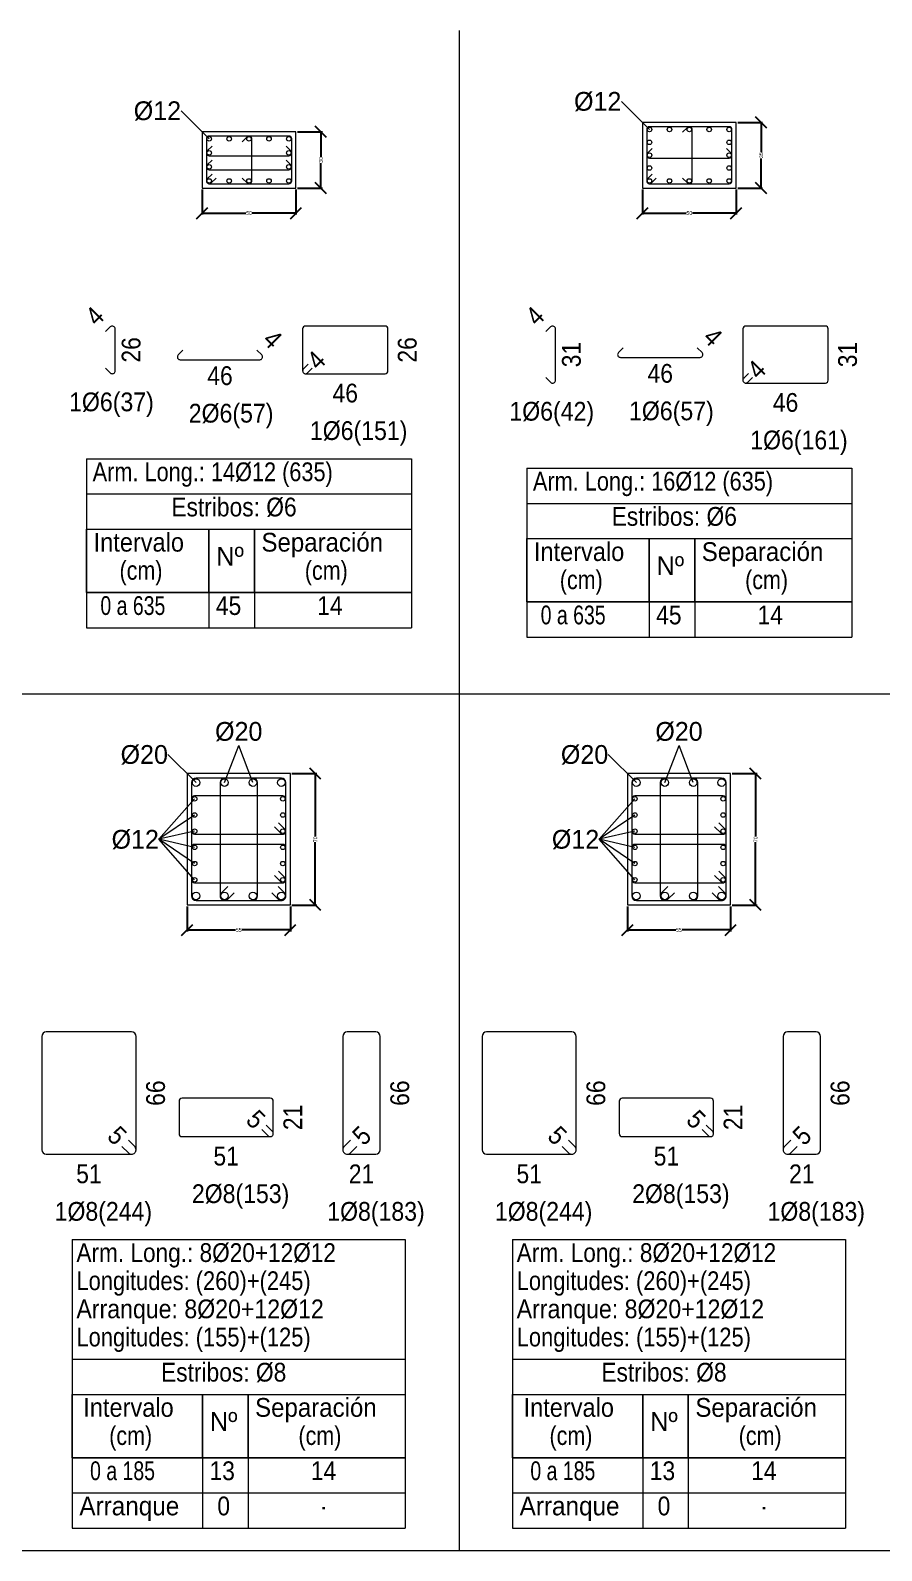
# Model space of a CAD drawing. Header units: millimetres. Extents: x 0 to 59.4, y 0 to 93.5.
# Drawn here: x 7.81 to 16.88, y 63.58 to 79.78 of the extents above; entities that cross this region are included whole.
import ezdxf
from ezdxf.enums import TextEntityAlignment as Align

# ---------------------------------------------------------------- set-up
doc = ezdxf.new("R2010")
doc.units = ezdxf.units.MM
for name, color, linetype, lineweight in [('ARM_LONGITUDINAL_Ø12', 171, 'Continuous', 9), ('ARM_LONGITUDINAL_Ø20', 30, 'Continuous', 9), ('ARM_TRANSVERSAL_DIMENSIONES_DE_LOS_ESTRIBOS', 122, 'Continuous', 9), ('ARM_TRANSVERSAL_REFERENCIA', 106, 'Continuous', 9), ('ARM_TRANSVERSAL_Ø6', 151, 'Continuous', 9), ('ARM_TRANSVERSAL_Ø8', 32, 'Continuous', 9), ('CUADRO_LINEAS', 7, 'Continuous', 9), ('CUADRO_LINEAS_DE_LA_TABLA_DE_DATOS_DE_LAS_COLUMNAS', 1, 'Continuous', 9), ('CUADRO_TEXTOS_DE_LA_TABLA_DE_DATOS_DE_LAS_COLUMNAS', 1, 'Continuous', 9), ('PILCPSECC_ARM_LONG_LINEAS_DE_LAS_ETIQUETAS_DE_LAS_POSICIONES_DE_ARMADO_LONGITUDINAL', 106, 'Continuous', 9), ('PILCPSECC_ARM_LONG_REFERENCIA', 106, 'Continuous', 9), ('SECC_COTAS', 122, 'Continuous', 9), ('SECC_HORMIGON', 1, 'Continuous', 9)]:
    doc.layers.add(name, color=color, linetype=linetype, lineweight=lineweight)
doc.styles.add('CYPETXT_0.06_romans', font='arial.ttf', dxfattribs={"height": 0.04})
doc.styles.add('CYPETXT_romans', font='arial.ttf', dxfattribs={"height": 0.2})
doc.dimstyles.new('cype_oblique', dxfattribs={"dimtxt": 0.18, "dimasz": 0.18, "dimexe": 0.015, "dimexo": 0.015, "dimgap": 0, "dimtad": 0, "dimdec": 4, "dimzin": 0, "dimdsep": 46, "dimtxsty": 'CYPETXT_0.06_romans', "dimblk": 'OBLIQUE', "dimtsz": 0.06, "dimcen": 0.09, "dimadec": 0, "dimazin": 0, "dimtfac": 1, "dimtdec": 4, "dimtofl": 0, "dimtmove": 2, "dimatfit": 3, "dimfxl": 1, "dimtolj": 1, "dimtzin": 0, "dimarcsym": 0})

# ---------------------------------------------------------------- blocks, each defined once
blk = doc.blocks.new('*D10')
at = {"layer": 'Defpoints', "color": 0, "transparency": 16777216}
for p in [(9.64, 78.098), (10.64, 78.098), (10.64, 77.832)]:
    blk.add_point(p, dxfattribs=at)
at = {"layer": 'SECC_COTAS', "color": 0, "lineweight": -2, "transparency": 16777216}
for p, q in [((9.64, 78.083), (9.64, 77.817)), ((10.64, 78.083), (10.64, 77.817)), ((9.58, 77.772), (9.7, 77.892)), ((9.64, 77.832), (10.107, 77.832)), ((10.64, 77.832), (10.173, 77.832)), ((10.58, 77.772), (10.7, 77.892))]:
    blk.add_line(p, q, dxfattribs=at)
at = {"layer": 'SECC_COTAS', "color": 0, "transparency": 16777216, "insert": (10.14, 77.832), "char_height": 0.04, "attachment_point": 5, "style": 'CYPETXT_0.06_romans'}
blk.add_mtext('\\A1;50', dxfattribs=at)
blk = doc.blocks.new('_OBLIQUE')
at = {"color": 0, "linetype": 'ByBlock', "lineweight": -2}
blk.add_line((-0.5, -0.5), (0.5, 0.5), dxfattribs=at)
blk = doc.blocks.new('*D11')
at = {"layer": 'Defpoints', "color": 0, "transparency": 16777216}
for p in [(10.64, 78.698), (10.906, 78.698), (10.64, 78.098)]:
    blk.add_point(p, dxfattribs=at)
at = {"layer": 'SECC_COTAS', "color": 0, "lineweight": -2, "transparency": 16777216}
for p, q in [((10.966, 78.638), (10.846, 78.758)), ((10.655, 78.698), (10.921, 78.698)), ((10.906, 78.698), (10.906, 78.431)), ((10.906, 78.098), (10.906, 78.365)), ((10.655, 78.098), (10.921, 78.098)), ((10.966, 78.038), (10.846, 78.158))]:
    blk.add_line(p, q, dxfattribs=at)
at = {"layer": 'SECC_COTAS', "color": 0, "transparency": 16777216, "insert": (10.906, 78.398), "char_height": 0.04, "attachment_point": 5, "rotation": 90, "style": 'CYPETXT_0.06_romans'}
blk.add_mtext('\\A1;30', dxfattribs=at)
blk = doc.blocks.new('*D12')
at = {"layer": 'Defpoints', "color": 0, "transparency": 16777216}
for p in [(14.33, 78.098), (15.33, 78.098), (15.33, 77.832)]:
    blk.add_point(p, dxfattribs=at)
at = {"layer": 'SECC_COTAS', "color": 0, "lineweight": -2, "transparency": 16777216}
for p, q in [((14.33, 78.083), (14.33, 77.817)), ((15.33, 78.083), (15.33, 77.817)), ((14.27, 77.772), (14.39, 77.892)), ((14.33, 77.832), (14.797, 77.832)), ((15.33, 77.832), (14.863, 77.832)), ((15.27, 77.772), (15.39, 77.892))]:
    blk.add_line(p, q, dxfattribs=at)
at = {"layer": 'SECC_COTAS', "color": 0, "transparency": 16777216, "insert": (14.83, 77.832), "char_height": 0.04, "attachment_point": 5, "style": 'CYPETXT_0.06_romans'}
blk.add_mtext('\\A1;50', dxfattribs=at)
blk = doc.blocks.new('*D13')
at = {"layer": 'Defpoints', "color": 0, "transparency": 16777216}
for p in [(15.33, 78.798), (15.596, 78.798), (15.33, 78.098)]:
    blk.add_point(p, dxfattribs=at)
at = {"layer": 'SECC_COTAS', "color": 0, "lineweight": -2, "transparency": 16777216}
for p, q in [((15.345, 78.798), (15.611, 78.798)), ((15.656, 78.738), (15.536, 78.858)), ((15.596, 78.798), (15.596, 78.481)), ((15.596, 78.098), (15.596, 78.415)), ((15.345, 78.098), (15.611, 78.098)), ((15.656, 78.038), (15.536, 78.158))]:
    blk.add_line(p, q, dxfattribs=at)
at = {"layer": 'SECC_COTAS', "color": 0, "transparency": 16777216, "insert": (15.596, 78.448), "char_height": 0.04, "attachment_point": 5, "rotation": 90, "style": 'CYPETXT_0.06_romans'}
blk.add_mtext('\\A1;35', dxfattribs=at)
blk = doc.blocks.new('*D34')
at = {"layer": 'Defpoints', "color": 0, "transparency": 16777216}
for p in [(9.48, 70.458), (10.58, 70.458), (10.58, 70.192)]:
    blk.add_point(p, dxfattribs=at)
at = {"layer": 'SECC_COTAS', "color": 0, "lineweight": -2, "transparency": 16777216}
for p, q in [((9.48, 70.443), (9.48, 70.177)), ((10.58, 70.443), (10.58, 70.177)), ((9.42, 70.132), (9.54, 70.252)), ((9.48, 70.192), (9.997, 70.192)), ((10.58, 70.192), (10.063, 70.192)), ((10.52, 70.132), (10.64, 70.252))]:
    blk.add_line(p, q, dxfattribs=at)
at = {"layer": 'SECC_COTAS', "color": 0, "transparency": 16777216, "insert": (10.03, 70.192), "char_height": 0.04, "attachment_point": 5, "style": 'CYPETXT_0.06_romans'}
blk.add_mtext('\\A1;55', dxfattribs=at)
blk = doc.blocks.new('*D35')
at = {"layer": 'Defpoints', "color": 0, "transparency": 16777216}
for p in [(10.58, 71.858), (10.846, 71.858), (10.58, 70.458)]:
    blk.add_point(p, dxfattribs=at)
at = {"layer": 'SECC_COTAS', "color": 0, "lineweight": -2, "transparency": 16777216}
for p, q in [((10.595, 71.858), (10.861, 71.858)), ((10.906, 71.798), (10.786, 71.918)), ((10.846, 71.858), (10.846, 71.191)), ((10.846, 70.458), (10.846, 71.126)), ((10.906, 70.398), (10.786, 70.518)), ((10.595, 70.458), (10.861, 70.458))]:
    blk.add_line(p, q, dxfattribs=at)
at = {"layer": 'SECC_COTAS', "color": 0, "transparency": 16777216, "insert": (10.846, 71.158), "char_height": 0.04, "attachment_point": 5, "rotation": 90, "style": 'CYPETXT_0.06_romans'}
blk.add_mtext('\\A1;70', dxfattribs=at)
blk = doc.blocks.new('*D36')
at = {"layer": 'Defpoints', "color": 0, "transparency": 16777216}
for p in [(14.17, 70.458), (15.27, 70.458), (15.27, 70.192)]:
    blk.add_point(p, dxfattribs=at)
at = {"layer": 'SECC_COTAS', "color": 0, "lineweight": -2, "transparency": 16777216}
for p, q in [((14.17, 70.443), (14.17, 70.177)), ((15.27, 70.443), (15.27, 70.177)), ((14.11, 70.132), (14.23, 70.252)), ((14.17, 70.192), (14.687, 70.192)), ((15.27, 70.192), (14.753, 70.192)), ((15.21, 70.132), (15.33, 70.252))]:
    blk.add_line(p, q, dxfattribs=at)
at = {"layer": 'SECC_COTAS', "color": 0, "transparency": 16777216, "insert": (14.72, 70.192), "char_height": 0.04, "attachment_point": 5, "style": 'CYPETXT_0.06_romans'}
blk.add_mtext('\\A1;55', dxfattribs=at)
blk = doc.blocks.new('*D37')
at = {"layer": 'Defpoints', "color": 0, "transparency": 16777216}
for p in [(15.27, 71.858), (15.536, 71.858), (15.27, 70.458)]:
    blk.add_point(p, dxfattribs=at)
at = {"layer": 'SECC_COTAS', "color": 0, "lineweight": -2, "transparency": 16777216}
for p, q in [((15.285, 71.858), (15.551, 71.858)), ((15.596, 71.798), (15.476, 71.918)), ((15.536, 71.858), (15.536, 71.191)), ((15.536, 70.458), (15.536, 71.126)), ((15.596, 70.398), (15.476, 70.518)), ((15.285, 70.458), (15.551, 70.458))]:
    blk.add_line(p, q, dxfattribs=at)
at = {"layer": 'SECC_COTAS', "color": 0, "transparency": 16777216, "insert": (15.536, 71.158), "char_height": 0.04, "attachment_point": 5, "rotation": 90, "style": 'CYPETXT_0.06_romans'}
blk.add_mtext('\\A1;70', dxfattribs=at)

msp = doc.modelspace()

# ---------------------------------------------------------------- linework, layer by layer
at = {"layer": 'ARM_LONGITUDINAL_Ø12'}
for centre in [(14.406, 78.72234), (14.618, 78.72234), (14.83, 78.72234), (15.042, 78.72234), (15.254, 78.72234), (9.716, 78.62234), (9.928, 78.62234), (10.14, 78.62234), (10.352, 78.62234), (10.564, 78.62234), (14.406, 78.58534), (15.254, 78.58534), (9.716, 78.473), (10.564, 78.473), (14.406, 78.44834), (15.254, 78.44834), (9.716, 78.32367), (10.564, 78.32367), (14.406, 78.31134), (15.254, 78.31134), (9.716, 78.17434), (9.928, 78.17434), (10.14, 78.17434), (10.352, 78.17434), (10.564, 78.17434), (14.406, 78.17434), (14.618, 78.17434), (14.83, 78.17434), (15.042, 78.17434), (15.254, 78.17434), (9.56, 71.58977), (10.5, 71.58977), (14.25, 71.58977), (15.19, 71.58977), (9.56, 71.4172), (10.5, 71.4172), (14.25, 71.4172), (15.19, 71.4172), (9.56, 71.24462), (10.5, 71.24462), (14.25, 71.24462), (15.19, 71.24462), (9.56, 71.07205), (10.5, 71.07205), (14.25, 71.07205), (15.19, 71.07205), (9.56, 70.89948), (10.5, 70.89948), (14.25, 70.89948), (15.19, 70.89948), (9.56, 70.72691), (10.5, 70.72691), (14.25, 70.72691), (15.19, 70.72691)]:
    msp.add_circle(centre, 0.024, dxfattribs=at)
at = {"layer": 'ARM_LONGITUDINAL_Ø20'}
for centre in [(9.576, 71.76234), (9.87867, 71.76234), (10.18133, 71.76234), (10.484, 71.76234), (14.266, 71.76234), (14.56867, 71.76234), (14.87133, 71.76234), (15.174, 71.76234), (9.576, 70.55434), (9.87867, 70.55434), (10.18133, 70.55434), (10.484, 70.55434), (14.266, 70.55434), (14.56867, 70.55434), (14.87133, 70.55434), (15.174, 70.55434)]:
    msp.add_circle(centre, 0.04, dxfattribs=at)
at = {"layer": 'ARM_TRANSVERSAL_Ø6'}
for points in [[(14.4357, 78.24646), (14.38479, 78.19555), (14.38106, 78.19101), (14.37828, 78.18582), (14.37658, 78.18019), (14.376, 78.17434), (14.37658, 78.16849), (14.37828, 78.16286), (14.38106, 78.15767), (14.38479, 78.15312), (14.38933, 78.14939), (14.39452, 78.14662), (14.40015, 78.14491), (14.406, 78.14434), (15.254, 78.14434), (15.26548, 78.14662), (15.27521, 78.15312), (15.28172, 78.16286), (15.284, 78.17434), (15.284, 78.72234), (15.28172, 78.73382), (15.27521, 78.74355), (15.26548, 78.75005), (15.254, 78.75234), (14.406, 78.75234), (14.39452, 78.75005), (14.38479, 78.74355), (14.37828, 78.73382), (14.376, 78.72234), (14.376, 78.17434), (14.37658, 78.16849), (14.37828, 78.16286), (14.38106, 78.15767), (14.38479, 78.15312), (14.38933, 78.14939), (14.39452, 78.14662), (14.40015, 78.14491), (14.406, 78.14434), (14.41185, 78.14491), (14.41748, 78.14662), (14.42267, 78.14939), (14.42721, 78.15312), (14.47812, 78.20404)], [(14.75788, 78.20404), (14.80879, 78.15312), (14.815, 78.14836), (14.82224, 78.14536), (14.83, 78.14434), (14.83668, 78.14509), (14.84302, 78.14731), (14.8487, 78.15088), (14.85345, 78.15563), (14.85703, 78.16132), (14.85925, 78.16766), (14.86, 78.17434), (14.86, 78.72234), (14.85925, 78.72901), (14.85703, 78.73535), (14.85345, 78.74104), (14.8487, 78.74579), (14.84302, 78.74937), (14.83668, 78.75159), (14.83, 78.75234), (14.82224, 78.75132), (14.815, 78.74832), (14.80879, 78.74355), (14.75788, 78.69264)], [(9.7457, 78.24646), (9.69479, 78.19555), (9.69173, 78.19197), (9.68927, 78.18796), (9.68747, 78.18361), (9.68637, 78.17903), (9.686, 78.17434), (9.68658, 78.16849), (9.68828, 78.16286), (9.69106, 78.15767), (9.69479, 78.15312), (9.69933, 78.14939), (9.70452, 78.14662), (9.71015, 78.14491), (9.716, 78.14434), (10.564, 78.14434), (10.57548, 78.14662), (10.58521, 78.15312), (10.59172, 78.16286), (10.594, 78.17434), (10.594, 78.62234), (10.59172, 78.63382), (10.58521, 78.64355), (10.57548, 78.65005), (10.564, 78.65234), (9.716, 78.65234), (9.70452, 78.65005), (9.69479, 78.64355), (9.68828, 78.63382), (9.686, 78.62234), (9.686, 78.17434), (9.68658, 78.16849), (9.68828, 78.16286), (9.69106, 78.15767), (9.69479, 78.15312), (9.69933, 78.14939), (9.70452, 78.14662), (9.71015, 78.14491), (9.716, 78.14434), (9.72185, 78.14491), (9.72748, 78.14662), (9.73267, 78.14939), (9.73721, 78.15312), (9.78812, 78.20404)], [(10.06788, 78.20404), (10.11879, 78.15312), (10.125, 78.14836), (10.13224, 78.14536), (10.14, 78.14434), (10.14668, 78.14509), (10.15302, 78.14731), (10.1587, 78.15088), (10.16345, 78.15563), (10.16703, 78.16132), (10.16925, 78.16766), (10.17, 78.17434), (10.17, 78.62234), (10.16925, 78.62901), (10.16703, 78.63535), (10.16345, 78.64104), (10.1587, 78.64579), (10.15302, 78.64937), (10.14668, 78.65159), (10.14, 78.65234), (10.13224, 78.65132), (10.125, 78.64832), (10.11879, 78.64355), (10.06788, 78.59264)], [(9.7457, 78.54513), (9.69479, 78.49422), (9.69002, 78.488), (9.68702, 78.48077), (9.686, 78.473), (9.68675, 78.46633), (9.68897, 78.45999), (9.69255, 78.4543), (9.6973, 78.44955), (9.70298, 78.44598), (9.70932, 78.44376), (9.716, 78.443), (10.564, 78.443), (10.57068, 78.44376), (10.57702, 78.44598), (10.5827, 78.44955), (10.58745, 78.4543), (10.59103, 78.45999), (10.59325, 78.46633), (10.594, 78.473), (10.59298, 78.48077), (10.58998, 78.488), (10.58521, 78.49422), (10.5343, 78.54513)], [(14.4357, 78.52046), (14.38479, 78.46955), (14.38002, 78.46334), (14.37702, 78.4561), (14.376, 78.44834), (14.37675, 78.44166), (14.37897, 78.43532), (14.38255, 78.42963), (14.3873, 78.42488), (14.39298, 78.42131), (14.39932, 78.41909), (14.406, 78.41834), (15.254, 78.41834), (15.26068, 78.41909), (15.26702, 78.42131), (15.2727, 78.42488), (15.27745, 78.42963), (15.28103, 78.43532), (15.28325, 78.44166), (15.284, 78.44834), (15.28298, 78.4561), (15.27998, 78.46334), (15.27521, 78.46955), (15.2243, 78.52046)], [(9.7457, 78.3958), (9.69479, 78.34488), (9.69002, 78.33867), (9.68702, 78.33144), (9.686, 78.32367), (9.68675, 78.317), (9.68897, 78.31065), (9.69255, 78.30497), (9.6973, 78.30022), (9.70298, 78.29664), (9.70932, 78.29442), (9.716, 78.29367), (10.564, 78.29367), (10.57068, 78.29442), (10.57702, 78.29664), (10.5827, 78.30022), (10.58745, 78.30497), (10.59103, 78.31065), (10.59325, 78.317), (10.594, 78.32367), (10.59298, 78.33144), (10.58998, 78.33867), (10.58521, 78.34488), (10.5343, 78.3958)], [(8.61123, 76.17939), (8.66214, 76.12848), (8.66836, 76.12371), (8.67559, 76.12072), (8.68336, 76.11969), (8.69003, 76.12045), (8.69637, 76.12267), (8.70206, 76.12624), (8.70681, 76.13099), (8.71039, 76.13668), (8.7126, 76.14302), (8.71336, 76.14969), (8.71336, 76.59769), (8.7126, 76.60437), (8.71039, 76.61071), (8.70681, 76.6164), (8.70206, 76.62115), (8.69637, 76.62472), (8.69003, 76.62694), (8.68336, 76.62769), (8.67559, 76.62667), (8.66836, 76.62368), (8.66214, 76.61891), (8.61123, 76.568)], [(10.7707, 76.22182), (10.71979, 76.17091), (10.71673, 76.16733), (10.71427, 76.16331), (10.71247, 76.15897), (10.71137, 76.15439), (10.711, 76.14969), (10.71158, 76.14384), (10.71328, 76.13821), (10.71606, 76.13303), (10.71979, 76.12848), (10.72433, 76.12475), (10.72952, 76.12198), (10.73515, 76.12027), (10.741, 76.11969), (11.589, 76.11969), (11.60048, 76.12198), (11.61021, 76.12848), (11.61672, 76.13821), (11.619, 76.14969), (11.619, 76.59769), (11.61672, 76.60918), (11.61021, 76.61891), (11.60048, 76.62541), (11.589, 76.62769), (10.741, 76.62769), (10.72952, 76.62541), (10.71979, 76.61891), (10.71328, 76.60918), (10.711, 76.59769), (10.711, 76.14969), (10.71158, 76.14384), (10.71328, 76.13821), (10.71606, 76.13303), (10.71979, 76.12848), (10.72433, 76.12475), (10.72952, 76.12198), (10.73515, 76.12027), (10.741, 76.11969), (10.74685, 76.12027), (10.75248, 76.12198), (10.75767, 76.12475), (10.76221, 76.12848), (10.81312, 76.17939)], [(13.30123, 76.07939), (13.35214, 76.02848), (13.35836, 76.02371), (13.36559, 76.02072), (13.37336, 76.01969), (13.38003, 76.02045), (13.38637, 76.02267), (13.39206, 76.02624), (13.39681, 76.03099), (13.40039, 76.03668), (13.4026, 76.04302), (13.40336, 76.04969), (13.40336, 76.59769), (13.4026, 76.60437), (13.40039, 76.61071), (13.39681, 76.6164), (13.39206, 76.62115), (13.38637, 76.62472), (13.38003, 76.62694), (13.37336, 76.62769), (13.36559, 76.62667), (13.35836, 76.62368), (13.35214, 76.61891), (13.30123, 76.568)], [(15.4607, 76.12182), (15.40979, 76.07091), (15.40606, 76.06636), (15.40328, 76.06118), (15.40158, 76.05555), (15.401, 76.04969), (15.40158, 76.04384), (15.40328, 76.03821), (15.40606, 76.03303), (15.40979, 76.02848), (15.41433, 76.02475), (15.41952, 76.02198), (15.42515, 76.02027), (15.431, 76.01969), (16.279, 76.01969), (16.29048, 76.02198), (16.30021, 76.02848), (16.30672, 76.03821), (16.309, 76.04969), (16.309, 76.59769), (16.30672, 76.60918), (16.30021, 76.61891), (16.29048, 76.62541), (16.279, 76.62769), (15.431, 76.62769), (15.41952, 76.62541), (15.40979, 76.61891), (15.40328, 76.60918), (15.401, 76.59769), (15.401, 76.04969), (15.40158, 76.04384), (15.40328, 76.03821), (15.40606, 76.03303), (15.40979, 76.02848), (15.41433, 76.02475), (15.41952, 76.02198), (15.42515, 76.02027), (15.431, 76.01969), (15.43685, 76.02027), (15.44248, 76.02198), (15.44767, 76.02475), (15.45221, 76.02848), (15.50312, 76.07939)], [(9.43596, 76.37115), (9.38504, 76.32024), (9.38028, 76.31403), (9.37728, 76.30679), (9.37626, 76.29903), (9.37701, 76.29235), (9.37923, 76.28601), (9.3828, 76.28032), (9.38755, 76.27557), (9.39324, 76.272), (9.39958, 76.26978), (9.40626, 76.26903), (10.25426, 76.26903), (10.26093, 76.26978), (10.26727, 76.272), (10.27296, 76.27557), (10.27771, 76.28032), (10.28129, 76.28601), (10.28351, 76.29235), (10.28426, 76.29903), (10.28324, 76.30679), (10.28024, 76.31403), (10.27547, 76.32024), (10.22456, 76.37115)], [(14.12596, 76.39582), (14.07504, 76.34491), (14.07028, 76.33869), (14.06728, 76.33146), (14.06626, 76.32369), (14.06701, 76.31702), (14.06923, 76.31068), (14.0728, 76.30499), (14.07755, 76.30024), (14.08324, 76.29667), (14.08958, 76.29445), (14.09626, 76.29369), (14.94426, 76.29369), (14.95093, 76.29445), (14.95727, 76.29667), (14.96296, 76.30024), (14.96771, 76.30499), (14.97129, 76.31068), (14.97351, 76.31702), (14.97426, 76.32369), (14.97324, 76.33146), (14.97024, 76.33869), (14.96547, 76.34491), (14.91456, 76.39582)]]:
    msp.add_lwpolyline(points, dxfattribs=at)
at = {"layer": 'ARM_TRANSVERSAL_Ø8'}
for points in [[(10.38218, 70.58828), (10.45006, 70.5204), (10.45733, 70.51443), (10.46563, 70.50999), (10.47464, 70.50726), (10.484, 70.50634), (10.49336, 70.50726), (10.50237, 70.50999), (10.51067, 70.51443), (10.51794, 70.5204), (10.52391, 70.52767), (10.52835, 70.53597), (10.53108, 70.54497), (10.532, 70.55434), (10.532, 71.76234), (10.52835, 71.78071), (10.51794, 71.79628), (10.50237, 71.80668), (10.484, 71.81034), (9.576, 71.81034), (9.55763, 71.80668), (9.54206, 71.79628), (9.53165, 71.78071), (9.528, 71.76234), (9.528, 70.55434), (9.53165, 70.53597), (9.54206, 70.5204), (9.55763, 70.50999), (9.576, 70.50634), (10.484, 70.50634), (10.49336, 70.50726), (10.50237, 70.50999), (10.51067, 70.51443), (10.51794, 70.5204), (10.52391, 70.52767), (10.52835, 70.53597), (10.53108, 70.54497), (10.532, 70.55434), (10.53108, 70.5637), (10.52835, 70.57271), (10.52391, 70.58101), (10.51794, 70.58828), (10.45006, 70.65616)], [(9.91261, 70.65616), (9.84473, 70.58828), (9.83876, 70.58101), (9.83432, 70.57271), (9.83159, 70.5637), (9.83067, 70.55434), (9.83159, 70.54497), (9.83432, 70.53597), (9.83876, 70.52767), (9.84473, 70.5204), (9.852, 70.51443), (9.8603, 70.50999), (9.8693, 70.50726), (9.87867, 70.50634), (10.18133, 70.50634), (10.1997, 70.50999), (10.21527, 70.5204), (10.22568, 70.53597), (10.22933, 70.55434), (10.22933, 71.76234), (10.22568, 71.78071), (10.21527, 71.79628), (10.1997, 71.80668), (10.18133, 71.81034), (9.87867, 71.81034), (9.8603, 71.80668), (9.84473, 71.79628), (9.83432, 71.78071), (9.83067, 71.76234), (9.83067, 70.55434), (9.83159, 70.54497), (9.83432, 70.53597), (9.83876, 70.52767), (9.84473, 70.5204), (9.852, 70.51443), (9.8603, 70.50999), (9.8693, 70.50726), (9.87867, 70.50634), (9.88803, 70.50726), (9.89704, 70.50999), (9.90533, 70.51443), (9.91261, 70.5204), (9.98049, 70.58828)], [(15.07218, 70.58828), (15.14006, 70.5204), (15.14733, 70.51443), (15.15563, 70.50999), (15.16464, 70.50726), (15.174, 70.50634), (15.18336, 70.50726), (15.19237, 70.50999), (15.20067, 70.51443), (15.20794, 70.5204), (15.21391, 70.52767), (15.21835, 70.53597), (15.22108, 70.54497), (15.222, 70.55434), (15.222, 71.76234), (15.21835, 71.78071), (15.20794, 71.79628), (15.19237, 71.80668), (15.174, 71.81034), (14.266, 71.81034), (14.24763, 71.80668), (14.23206, 71.79628), (14.22165, 71.78071), (14.218, 71.76234), (14.218, 70.55434), (14.22165, 70.53597), (14.23206, 70.5204), (14.24763, 70.50999), (14.266, 70.50634), (15.174, 70.50634), (15.18336, 70.50726), (15.19237, 70.50999), (15.20067, 70.51443), (15.20794, 70.5204), (15.21391, 70.52767), (15.21835, 70.53597), (15.22108, 70.54497), (15.222, 70.55434), (15.22108, 70.5637), (15.21835, 70.57271), (15.21391, 70.58101), (15.20794, 70.58828), (15.14006, 70.65616)], [(14.60261, 70.65616), (14.53473, 70.58828), (14.52876, 70.58101), (14.52432, 70.57271), (14.52159, 70.5637), (14.52067, 70.55434), (14.52159, 70.54497), (14.52432, 70.53597), (14.52876, 70.52767), (14.53473, 70.5204), (14.542, 70.51443), (14.5503, 70.50999), (14.5593, 70.50726), (14.56867, 70.50634), (14.87133, 70.50634), (14.8897, 70.50999), (14.90527, 70.5204), (14.91568, 70.53597), (14.91933, 70.55434), (14.91933, 71.76234), (14.91568, 71.78071), (14.90527, 71.79628), (14.8897, 71.80668), (14.87133, 71.81034), (14.56867, 71.81034), (14.5503, 71.80668), (14.53473, 71.79628), (14.52432, 71.78071), (14.52067, 71.76234), (14.52067, 70.55434), (14.52159, 70.54497), (14.52432, 70.53597), (14.52876, 70.52767), (14.53473, 70.5204), (14.542, 70.51443), (14.5503, 70.50999), (14.5593, 70.50726), (14.56867, 70.50634), (14.57803, 70.50726), (14.58704, 70.50999), (14.59533, 70.51443), (14.60261, 70.5204), (14.67049, 70.58828)], [(10.40949, 71.28988), (10.47737, 71.222), (10.48222, 71.21802), (10.48775, 71.21506), (10.49376, 71.21324), (10.5, 71.21262), (10.50624, 71.21324), (10.51225, 71.21506), (10.51778, 71.21802), (10.52263, 71.222), (10.52661, 71.22685), (10.52956, 71.23238), (10.53139, 71.23838), (10.532, 71.24462), (10.532, 71.58977), (10.52956, 71.60201), (10.52263, 71.61239), (10.51225, 71.61933), (10.5, 71.62177), (9.56, 71.62177), (9.54775, 71.61933), (9.53737, 71.61239), (9.53044, 71.60201), (9.528, 71.58977), (9.528, 71.24462), (9.53044, 71.23238), (9.53737, 71.222), (9.54775, 71.21506), (9.56, 71.21262), (10.5, 71.21262), (10.50624, 71.21324), (10.51225, 71.21506), (10.51778, 71.21802), (10.52263, 71.222), (10.52661, 71.22685), (10.52956, 71.23238), (10.53139, 71.23838), (10.532, 71.24462), (10.53161, 71.24963), (10.53043, 71.25451), (10.52851, 71.25915), (10.52589, 71.26343), (10.52263, 71.26725), (10.45475, 71.33513)], [(15.09949, 71.28988), (15.16737, 71.222), (15.17222, 71.21802), (15.17775, 71.21506), (15.18376, 71.21324), (15.19, 71.21262), (15.19624, 71.21324), (15.20225, 71.21506), (15.20778, 71.21802), (15.21263, 71.222), (15.21661, 71.22685), (15.21956, 71.23238), (15.22139, 71.23838), (15.222, 71.24462), (15.222, 71.58977), (15.21956, 71.60201), (15.21263, 71.61239), (15.20225, 71.61933), (15.19, 71.62177), (14.25, 71.62177), (14.23775, 71.61933), (14.22737, 71.61239), (14.22044, 71.60201), (14.218, 71.58977), (14.218, 71.24462), (14.22044, 71.23238), (14.22737, 71.222), (14.23775, 71.21506), (14.25, 71.21262), (15.19, 71.21262), (15.19624, 71.21324), (15.20225, 71.21506), (15.20778, 71.21802), (15.21263, 71.222), (15.21661, 71.22685), (15.21956, 71.23238), (15.22139, 71.23838), (15.222, 71.24462), (15.22161, 71.24963), (15.22043, 71.25451), (15.21851, 71.25915), (15.21589, 71.26343), (15.21263, 71.26725), (15.14475, 71.33513)], [(10.40949, 70.77216), (10.47737, 70.70428), (10.48222, 70.7003), (10.48775, 70.69735), (10.49376, 70.69552), (10.5, 70.69491), (10.50624, 70.69552), (10.51225, 70.69735), (10.51778, 70.7003), (10.52263, 70.70428), (10.52661, 70.70913), (10.52956, 70.71466), (10.53139, 70.72067), (10.532, 70.72691), (10.532, 71.07205), (10.52956, 71.0843), (10.52263, 71.09468), (10.51225, 71.10162), (10.5, 71.10405), (9.56, 71.10405), (9.54775, 71.10162), (9.53737, 71.09468), (9.53044, 71.0843), (9.528, 71.07205), (9.528, 70.72691), (9.53044, 70.71466), (9.53737, 70.70428), (9.54775, 70.69735), (9.56, 70.69491), (10.5, 70.69491), (10.50624, 70.69552), (10.51225, 70.69735), (10.51778, 70.7003), (10.52263, 70.70428), (10.52661, 70.70913), (10.52956, 70.71466), (10.53139, 70.72067), (10.532, 70.72691), (10.53139, 70.73315), (10.52956, 70.73916), (10.52661, 70.74469), (10.52263, 70.74954), (10.45475, 70.81742)], [(15.09949, 70.77216), (15.16737, 70.70428), (15.17222, 70.7003), (15.17775, 70.69735), (15.18376, 70.69552), (15.19, 70.69491), (15.19624, 70.69552), (15.20225, 70.69735), (15.20778, 70.7003), (15.21263, 70.70428), (15.21661, 70.70913), (15.21956, 70.71466), (15.22139, 70.72067), (15.222, 70.72691), (15.222, 71.07205), (15.21956, 71.0843), (15.21263, 71.09468), (15.20225, 71.10162), (15.19, 71.10405), (14.25, 71.10405), (14.23775, 71.10162), (14.22737, 71.09468), (14.22044, 71.0843), (14.218, 71.07205), (14.218, 70.72691), (14.22044, 70.71466), (14.22737, 70.70428), (14.23775, 70.69735), (14.25, 70.69491), (15.19, 70.69491), (15.19624, 70.69552), (15.20225, 70.69735), (15.20778, 70.7003), (15.21263, 70.70428), (15.21661, 70.70913), (15.21956, 70.71466), (15.22139, 70.72067), (15.222, 70.72691), (15.22139, 70.73315), (15.21956, 70.73916), (15.21661, 70.74469), (15.21263, 70.74954), (15.14475, 70.81742)], [(8.78618, 67.88328), (8.85406, 67.8154), (8.86133, 67.80943), (8.86963, 67.80499), (8.87864, 67.80226), (8.888, 67.80134), (8.89736, 67.80226), (8.90637, 67.80499), (8.91467, 67.80943), (8.92194, 67.8154), (8.92791, 67.82267), (8.93235, 67.83097), (8.93508, 67.83997), (8.936, 67.84934), (8.936, 69.05734), (8.93235, 69.07571), (8.92194, 69.09128), (8.90637, 69.10168), (8.888, 69.10534), (7.98, 69.10534), (7.96163, 69.10168), (7.94606, 69.09128), (7.93565, 69.07571), (7.932, 69.05734), (7.932, 67.84934), (7.93565, 67.83097), (7.94606, 67.8154), (7.96163, 67.80499), (7.98, 67.80134), (8.888, 67.80134), (8.89736, 67.80226), (8.90637, 67.80499), (8.91467, 67.80943), (8.92194, 67.8154), (8.92791, 67.82267), (8.93235, 67.83097), (8.93508, 67.83997), (8.936, 67.84934), (8.93508, 67.8587), (8.93235, 67.86771), (8.92791, 67.87601), (8.92194, 67.88328), (8.85406, 67.95116)], [(11.22061, 67.95116), (11.15273, 67.88328), (11.14676, 67.87601), (11.14232, 67.86771), (11.13959, 67.8587), (11.13867, 67.84934), (11.13959, 67.83997), (11.14232, 67.83097), (11.14676, 67.82267), (11.15273, 67.8154), (11.16, 67.80943), (11.1683, 67.80499), (11.1773, 67.80226), (11.18667, 67.80134), (11.48933, 67.80134), (11.5077, 67.80499), (11.52327, 67.8154), (11.53368, 67.83097), (11.53733, 67.84934), (11.53733, 69.05734), (11.53368, 69.07571), (11.52327, 69.09128), (11.5077, 69.10168), (11.48933, 69.10534), (11.18667, 69.10534), (11.1683, 69.10168), (11.15273, 69.09128), (11.14232, 69.07571), (11.13867, 69.05734), (11.13867, 67.84934), (11.13959, 67.83997), (11.14232, 67.83097), (11.14676, 67.82267), (11.15273, 67.8154), (11.16, 67.80943), (11.1683, 67.80499), (11.1773, 67.80226), (11.18667, 67.80134), (11.19603, 67.80226), (11.20504, 67.80499), (11.21333, 67.80943), (11.22061, 67.8154), (11.28849, 67.88328)], [(13.47618, 67.88328), (13.54406, 67.8154), (13.55133, 67.80943), (13.55963, 67.80499), (13.56864, 67.80226), (13.578, 67.80134), (13.58736, 67.80226), (13.59637, 67.80499), (13.60467, 67.80943), (13.61194, 67.8154), (13.61791, 67.82267), (13.62235, 67.83097), (13.62508, 67.83997), (13.626, 67.84934), (13.626, 69.05734), (13.62235, 69.07571), (13.61194, 69.09128), (13.59637, 69.10168), (13.578, 69.10534), (12.67, 69.10534), (12.65163, 69.10168), (12.63606, 69.09128), (12.62565, 69.07571), (12.622, 69.05734), (12.622, 67.84934), (12.62565, 67.83097), (12.63606, 67.8154), (12.65163, 67.80499), (12.67, 67.80134), (13.578, 67.80134), (13.58736, 67.80226), (13.59637, 67.80499), (13.60467, 67.80943), (13.61194, 67.8154), (13.61791, 67.82267), (13.62235, 67.83097), (13.62508, 67.83997), (13.626, 67.84934), (13.62508, 67.8587), (13.62235, 67.86771), (13.61791, 67.87601), (13.61194, 67.88328), (13.54406, 67.95116)], [(15.91061, 67.95116), (15.84273, 67.88328), (15.83676, 67.87601), (15.83232, 67.86771), (15.82959, 67.8587), (15.82867, 67.84934), (15.82959, 67.83997), (15.83232, 67.83097), (15.83676, 67.82267), (15.84273, 67.8154), (15.85, 67.80943), (15.8583, 67.80499), (15.8673, 67.80226), (15.87667, 67.80134), (16.17933, 67.80134), (16.1977, 67.80499), (16.21327, 67.8154), (16.22368, 67.83097), (16.22733, 67.84934), (16.22733, 69.05734), (16.22368, 69.07571), (16.21327, 69.09128), (16.1977, 69.10168), (16.17933, 69.10534), (15.87667, 69.10534), (15.8583, 69.10168), (15.84273, 69.09128), (15.83232, 69.07571), (15.82867, 69.05734), (15.82867, 67.84934), (15.82959, 67.83997), (15.83232, 67.83097), (15.83676, 67.82267), (15.84273, 67.8154), (15.85, 67.80943), (15.8583, 67.80499), (15.8673, 67.80226), (15.87667, 67.80134), (15.88603, 67.80226), (15.89504, 67.80499), (15.90333, 67.80943), (15.91061, 67.8154), (15.97849, 67.88328)], [(10.27549, 68.06716), (10.34337, 67.99928), (10.34822, 67.9953), (10.35375, 67.99235), (10.35976, 67.99052), (10.366, 67.98991), (10.37224, 67.99052), (10.37825, 67.99235), (10.38378, 67.9953), (10.38863, 67.99928), (10.39261, 68.00413), (10.39556, 68.00966), (10.39739, 68.01567), (10.398, 68.02191), (10.398, 68.36705), (10.39556, 68.3793), (10.38863, 68.38968), (10.37825, 68.39662), (10.366, 68.39905), (9.426, 68.39905), (9.41375, 68.39662), (9.40337, 68.38968), (9.39644, 68.3793), (9.394, 68.36705), (9.394, 68.02191), (9.39644, 68.00966), (9.40337, 67.99928), (9.41375, 67.99235), (9.426, 67.98991), (10.366, 67.98991), (10.37224, 67.99052), (10.37825, 67.99235), (10.38378, 67.9953), (10.38863, 67.99928), (10.39261, 68.00413), (10.39556, 68.00966), (10.39739, 68.01567), (10.398, 68.02191), (10.39739, 68.02815), (10.39556, 68.03416), (10.39261, 68.03969), (10.38863, 68.04454), (10.32075, 68.11242)], [(14.96549, 68.06716), (15.03337, 67.99928), (15.03822, 67.9953), (15.04375, 67.99235), (15.04976, 67.99052), (15.056, 67.98991), (15.06224, 67.99052), (15.06825, 67.99235), (15.07378, 67.9953), (15.07863, 67.99928), (15.08261, 68.00413), (15.08556, 68.00966), (15.08739, 68.01567), (15.088, 68.02191), (15.088, 68.36705), (15.08556, 68.3793), (15.07863, 68.38968), (15.06825, 68.39662), (15.056, 68.39905), (14.116, 68.39905), (14.10375, 68.39662), (14.09337, 68.38968), (14.08644, 68.3793), (14.084, 68.36705), (14.084, 68.02191), (14.08644, 68.00966), (14.09337, 67.99928), (14.10375, 67.99235), (14.116, 67.98991), (15.056, 67.98991), (15.06224, 67.99052), (15.06825, 67.99235), (15.07378, 67.9953), (15.07863, 67.99928), (15.08261, 68.00413), (15.08556, 68.00966), (15.08739, 68.01567), (15.088, 68.02191), (15.08739, 68.02815), (15.08556, 68.03416), (15.08261, 68.03969), (15.07863, 68.04454), (15.01075, 68.11242)]]:
    msp.add_lwpolyline(points, dxfattribs=at)
at = {"layer": 'CUADRO_LINEAS'}
for p, q in [((12.38, 72.70834), (12.38, 79.77834)), ((7.69, 72.70834), (12.38, 72.70834)), ((12.38, 63.57834), (12.38, 72.70834)), ((12.38, 72.70834), (17.07, 72.70834))]:
    msp.add_line(p, q, dxfattribs=at)
msp.add_lwpolyline([(3, 63.57834), (7.69, 63.57834), (12.38, 63.57834), (17.07, 63.57834), (21.76, 63.57834), (26.45, 63.57834), (30.76, 63.57834), (34.79, 63.57834), (38.82, 63.57834), (42.85, 63.57834), (47.62, 63.57834), (51.65, 63.57834), (55.68, 63.57834)], dxfattribs=at)
at = {"layer": 'CUADRO_LINEAS_DE_LA_TABLA_DE_DATOS_DE_LAS_COLUMNAS'}
for p, q in [((8.40907, 75.21369), (11.87093, 75.21369)), ((8.40907, 75.21369), (8.40907, 73.413)), ((11.87093, 75.21369), (11.87093, 73.413)), ((13.09907, 75.11369), (16.56093, 75.11369)), ((13.09907, 75.11369), (13.09907, 73.313)), ((16.56093, 75.11369), (16.56093, 73.313)), ((8.40907, 74.83854), (11.87093, 74.83854)), ((13.09907, 74.73854), (16.56093, 74.73854)), ((8.40907, 74.46338), (11.87093, 74.46338)), ((8.40916, 74.46329), (11.87084, 74.46329)), ((8.40916, 74.46329), (8.40916, 73.41309)), ((9.71099, 74.46329), (9.71099, 73.41309)), ((10.19715, 74.46329), (10.19715, 73.41309)), ((11.87084, 74.46329), (11.87084, 73.41309)), ((13.09907, 74.36338), (16.56093, 74.36338)), ((13.09916, 74.36329), (16.56084, 74.36329)), ((13.09916, 74.36329), (13.09916, 73.31309)), ((14.40099, 74.36329), (14.40099, 73.31309)), ((14.88715, 74.36329), (14.88715, 73.31309)), ((16.56084, 74.36329), (16.56084, 73.31309)), ((8.40916, 73.78825), (11.87084, 73.78825)), ((13.09916, 73.68825), (16.56084, 73.68825)), ((8.40907, 73.413), (11.87093, 73.413)), ((8.40916, 73.41309), (11.87084, 73.41309)), ((13.09907, 73.313), (16.56093, 73.313)), ((13.09916, 73.31309), (16.56084, 73.31309)), ((8.25708, 66.89334), (11.80292, 66.89334)), ((8.25708, 66.89334), (8.25708, 63.81782)), ((11.80292, 66.89334), (11.80292, 63.81782)), ((12.94708, 66.89334), (16.49292, 66.89334)), ((12.94708, 66.89334), (12.94708, 63.81782)), ((16.49292, 66.89334), (16.49292, 63.81782)), ((8.25708, 65.61851), (11.80292, 65.61851)), ((12.94708, 65.61851), (16.49292, 65.61851)), ((8.25708, 65.24335), (11.80292, 65.24335)), ((8.25716, 65.24327), (11.80284, 65.24327)), ((8.25716, 65.24327), (8.25716, 63.81791)), ((9.64299, 65.24327), (9.64299, 63.81791)), ((10.12914, 65.24327), (10.12914, 63.81791)), ((11.80284, 65.24327), (11.80284, 63.81791)), ((12.94708, 65.24335), (16.49292, 65.24335)), ((12.94716, 65.24327), (16.49284, 65.24327)), ((12.94716, 65.24327), (12.94716, 63.81791)), ((14.33299, 65.24327), (14.33299, 63.81791)), ((14.81914, 65.24327), (14.81914, 63.81791)), ((16.49284, 65.24327), (16.49284, 63.81791)), ((8.25716, 64.56822), (11.80284, 64.56822)), ((12.94716, 64.56822), (16.49284, 64.56822)), ((8.25716, 64.19306), (11.80284, 64.19306)), ((12.94716, 64.19306), (16.49284, 64.19306)), ((8.25708, 63.81782), (11.80292, 63.81782)), ((8.25716, 63.81791), (11.80284, 63.81791)), ((12.94708, 63.81782), (16.49292, 63.81782)), ((12.94716, 63.81791), (16.49284, 63.81791))]:
    msp.add_line(p, q, dxfattribs=at)
at = {"layer": 'CUADRO_LINEAS_DE_LA_TABLA_DE_DATOS_DE_LAS_COLUMNAS', "color": 7, "true_color": 0xf2f1f0}
for points in [[(8.40916, 74.46329), (9.71099, 74.46329), (9.71099, 73.78825), (8.40916, 73.78825)], [(9.71099, 74.46329), (10.19715, 74.46329), (10.19715, 73.78825), (9.71099, 73.78825)], [(10.19715, 74.46329), (11.87084, 74.46329), (11.87084, 73.78825), (10.19715, 73.78825)], [(13.09916, 74.36329), (14.40099, 74.36329), (14.40099, 73.68825), (13.09916, 73.68825)], [(14.40099, 74.36329), (14.88715, 74.36329), (14.88715, 73.68825), (14.40099, 73.68825)], [(14.88715, 74.36329), (16.56084, 74.36329), (16.56084, 73.68825), (14.88715, 73.68825)], [(8.25716, 65.24327), (9.64299, 65.24327), (9.64299, 64.56822), (8.25716, 64.56822)], [(9.64299, 65.24327), (10.12914, 65.24327), (10.12914, 64.56822), (9.64299, 64.56822)], [(10.12914, 65.24327), (11.80284, 65.24327), (11.80284, 64.56822), (10.12914, 64.56822)], [(12.94716, 65.24327), (14.33299, 65.24327), (14.33299, 64.56822), (12.94716, 64.56822)], [(14.33299, 65.24327), (14.81914, 65.24327), (14.81914, 64.56822), (14.33299, 64.56822)], [(14.81914, 65.24327), (16.49284, 65.24327), (16.49284, 64.56822), (14.81914, 64.56822)]]:
    msp.add_lwpolyline(points, close=True, dxfattribs=at)
at = {"layer": 'PILCPSECC_ARM_LONG_LINEAS_DE_LAS_ETIQUETAS_DE_LAS_POSICIONES_DE_ARMADO_LONGITUDINAL'}
for points in [[(9.716, 78.62234), (9.416, 78.92234)], [(14.406, 78.72234), (14.106, 79.02234)], [(9.87867, 71.76234), (10.03, 72.15834)], [(10.18133, 71.76234), (10.03, 72.15834)], [(14.56867, 71.76234), (14.72, 72.15834)], [(14.87133, 71.76234), (14.72, 72.15834)], [(9.576, 71.76234), (9.276, 72.06234)], [(14.266, 71.76234), (13.966, 72.06234)], [(9.56, 71.58977), (9.18, 71.15834)], [(14.25, 71.58977), (13.87, 71.15834)], [(9.56, 71.4172), (9.18, 71.15834)], [(14.25, 71.4172), (13.87, 71.15834)], [(9.56, 71.24462), (9.18, 71.15834)], [(9.56, 70.72691), (9.18, 71.15834)], [(9.56, 70.89948), (9.18, 71.15834)], [(9.56, 71.07205), (9.18, 71.15834)], [(14.25, 71.24462), (13.87, 71.15834)], [(14.25, 70.72691), (13.87, 71.15834)], [(14.25, 70.89948), (13.87, 71.15834)], [(14.25, 71.07205), (13.87, 71.15834)]]:
    msp.add_lwpolyline(points, dxfattribs=at)
at = {"layer": 'SECC_HORMIGON'}
for points in [[(14.33, 78.09834), (15.33, 78.09834), (15.33, 78.79834), (14.33, 78.79834), (14.33, 78.09834)], [(9.64, 78.09834), (10.64, 78.09834), (10.64, 78.69834), (9.64, 78.69834), (9.64, 78.09834)], [(9.48, 70.45834), (10.58, 70.45834), (10.58, 71.85834), (9.48, 71.85834), (9.48, 70.45834)], [(14.17, 70.45834), (15.27, 70.45834), (15.27, 71.85834), (14.17, 71.85834), (14.17, 70.45834)]]:
    msp.add_lwpolyline(points, close=True, dxfattribs=at)

# ---------------------------------------------------------------- texts
at = {"layer": 'ARM_TRANSVERSAL_DIMENSIONES_DE_LOS_ESTRIBOS', "style": 'CYPETXT_romans', "width": 0.872274}
for rotation, p in [(45, (8.56598, 76.66416)), (45, (13.25598, 76.66416)), (315, (10.32073, 76.41641)), (315, (15.01073, 76.44107))]:
    msp.add_text('4', height=0.2, rotation=rotation, dxfattribs=at).set_placement(p, align=Align.CENTER)
for s, p in [('26', (8.78336, 76.37369)), ('26', (11.725, 76.37369)), ('31', (13.47336, 76.32369)), ('31', (16.415, 76.32369)), ('66', (9.044, 68.45334)), ('66', (11.64533, 68.45334)), ('66', (13.734, 68.45334)), ('66', (16.33533, 68.45334)), ('21', (10.506, 68.19448)), ('21', (15.196, 68.19448))]:
    msp.add_text(s, height=0.2, rotation=90, dxfattribs=at).set_placement(p, align=Align.TOP_CENTER)
for s, rotation, p in [('4', 45, (10.85555, 76.26425)), ('4', 45, (15.54555, 76.16425)), ('5', 315, (10.21326, 68.17464)), ('5', 315, (14.90326, 68.17464)), ('5', 315, (8.73526, 68.00207)), ('5', 45, (11.3394, 68.00207)), ('5', 315, (13.42526, 68.00207)), ('5', 45, (16.0294, 68.00207))]:
    msp.add_text(s, height=0.2, rotation=rotation, dxfattribs=at).set_placement(p, align=Align.MIDDLE_CENTER)
for s, p in [('46', (9.83026, 76.19903)), ('46', (14.52026, 76.22369)), ('46', (11.165, 76.01369)), ('46', (15.855, 75.91369)), ('51', (9.896, 67.88191)), ('51', (14.586, 67.88191)), ('51', (8.434, 67.69334)), ('21', (11.338, 67.69334)), ('51', (13.124, 67.69334)), ('21', (16.028, 67.69334))]:
    msp.add_text(s, height=0.2, dxfattribs=at).set_placement(p, align=Align.TOP_CENTER)
at = {"layer": 'ARM_TRANSVERSAL_REFERENCIA', "style": 'CYPETXT_romans'}
for s, width, p in [('1%%c6(37)', 0.880523, (8.67426, 75.81969)), ('1%%c6(42)', 0.880523, (13.36426, 75.71969)), ('1%%c6(57)', 0.880523, (14.6389, 75.72369)), ('2%%c6(57)', 0.880523, (9.9489, 75.69903)), ('1%%c6(151)', 0.879425, (11.30754, 75.51369)), ('1%%c6(161)', 0.879425, (15.99754, 75.41369)), ('2%%c8(153)', 0.879425, (10.05, 67.38191)), ('2%%c8(153)', 0.879425, (14.74, 67.38191)), ('1%%c8(244)', 0.879425, (8.588, 67.19334)), ('1%%c8(183)', 0.879425, (11.492, 67.19334)), ('1%%c8(244)', 0.879425, (13.278, 67.19334)), ('1%%c8(183)', 0.879425, (16.182, 67.19334))]:
    msp.add_text(s, height=0.2, dxfattribs=dict(at, width=width)).set_placement(p, align=Align.MIDDLE_CENTER)
at = {"layer": 'CUADRO_TEXTOS_DE_LA_TABLA_DE_DATOS_DE_LAS_COLUMNAS', "style": 'CYPETXT_romans'}
for s, width, p in [('Arm. Long.: 14%%c12 (635)', 0.827687, (8.4741, 74.97452)), ('Arm. Long.: 16%%c12 (635)', 0.827687, (13.1641, 74.87452)), ('Estribos: %%c6', 0.868241, (9.3123, 74.59936)), ('Estribos: %%c6', 0.868241, (14.0023, 74.49936)), ('Intervalo', 0.898545, (8.48434, 74.22412)), ('Separación', 0.916298, (10.27233, 74.22412)), ('Nº', 0.966527, (9.79067, 74.07417)), ('Intervalo', 0.898545, (13.17434, 74.12412)), ('Separación', 0.916298, (14.96233, 74.12412)), ('(cm)', 0.818699, (8.76019, 73.92423)), ('(cm)', 0.818699, (10.73411, 73.92423)), ('(cm)', 0.818699, (13.45019, 73.82423)), ('Nº', 0.966527, (14.48067, 73.97417)), ('(cm)', 0.818699, (15.42411, 73.82423)), ('0 a 635', 0.742213, (8.55631, 73.54907)), ('45', 0.871952, (9.78618, 73.54907)), ('14', 0.871952, (10.8661, 73.54907)), ('0 a 635', 0.742213, (13.24631, 73.44907)), ('45', 0.871952, (14.47618, 73.44907)), ('14', 0.871952, (15.5561, 73.44907)), ('Arm. Long.: 8%%c20+12%%c12', 0.861888, (8.30119, 66.65416)), ('Arm. Long.: 8%%c20+12%%c12', 0.861888, (12.99119, 66.65416)), ('Longitudes: (260)+(245)', 0.834668, (8.30119, 66.35427)), ('Longitudes: (260)+(245)', 0.834668, (12.99119, 66.35427)), ('Arranque: 8%%c20+12%%c12', 0.881303, (8.30119, 66.05438)), ('Arranque: 8%%c20+12%%c12', 0.881303, (12.99119, 66.05438)), ('Longitudes: (155)+(125)', 0.834668, (8.30119, 65.7545)), ('Longitudes: (155)+(125)', 0.834668, (12.99119, 65.7545)), ('Estribos: %%c8', 0.868241, (9.2023, 65.37934)), ('Estribos: %%c8', 0.868241, (13.8923, 65.37934)), ('Intervalo', 0.898545, (8.37434, 65.00409)), ('Separación', 0.916298, (10.20433, 65.00409)), ('Intervalo', 0.898545, (13.06434, 65.00409)), ('Separación', 0.916298, (14.89433, 65.00409)), ('Nº', 0.966527, (9.72266, 64.85415)), ('Nº', 0.966527, (14.41266, 64.85415)), ('(cm)', 0.818699, (8.65019, 64.70421)), ('(cm)', 0.818699, (10.6661, 64.70421)), ('(cm)', 0.818699, (13.34019, 64.70421)), ('(cm)', 0.818699, (15.3561, 64.70421)), ('0 a 185', 0.742213, (8.44631, 64.32905)), ('13', 0.871952, (9.71817, 64.32905)), ('14', 0.871952, (10.7981, 64.32905)), ('0 a 185', 0.742213, (13.13631, 64.32905)), ('13', 0.871952, (14.40817, 64.32905)), ('14', 0.871952, (15.4881, 64.32905)), ('Arranque', 0.926195, (8.33235, 63.95389)), ('0', 0.871952, (9.80208, 63.95389)), ('Arranque', 0.926195, (13.02235, 63.95389)), ('0', 0.871952, (14.49208, 63.95389)), ('-', 0.397444, (10.91654, 63.95389)), ('-', 0.397444, (15.60654, 63.95389))]:
    msp.add_text(s, height=0.2, dxfattribs=dict(at, width=width)).set_placement(p)
at = {"layer": 'PILCPSECC_ARM_LONG_REFERENCIA', "style": 'CYPETXT_romans', "width": 0.955414}
for s, p in [('%%c12', (14.106, 79.02234)), ('%%c12', (9.416, 78.92234)), ('%%c20', (9.276, 72.06234)), ('%%c20', (13.966, 72.06234)), ('%%c12', (9.18, 71.15834)), ('%%c12', (13.87, 71.15834))]:
    msp.add_text(s, height=0.2, dxfattribs=at).set_placement(p, align=Align.MIDDLE_RIGHT)
for p in [(10.03, 72.30834), (14.72, 72.30834)]:
    msp.add_text('%%c20', height=0.2, dxfattribs=at).set_placement(p, align=Align.MIDDLE_CENTER)

# ---------------------------------------------------------------- dimensions: what is measured, and where the dimension line sits
at = {"layer": 'SECC_COTAS'}
for p1, p2, text, picture, middle in [((10.64, 78.09834), (10.64, 78.69834), '30', '*D11', (10.906, 78.39834)), ((15.33, 78.09834), (15.33, 78.79834), '35', '*D13', (15.596, 78.44834)), ((9.64, 78.09834), (10.64, 78.09834), '50', '*D10', (10.14, 77.83234)), ((14.33, 78.09834), (15.33, 78.09834), '50', '*D12', (14.83, 77.83234)), ((10.58, 70.45834), (10.58, 71.85834), '70', '*D35', (10.846, 71.15834)), ((15.27, 70.45834), (15.27, 71.85834), '70', '*D37', (15.536, 71.15834)), ((9.48, 70.45834), (10.58, 70.45834), '55', '*D34', (10.03, 70.19234)), ((14.17, 70.45834), (15.27, 70.45834), '55', '*D36', (14.72, 70.19234))]:
    dim = msp.add_aligned_dim(p1=p1, p2=p2, distance=-0.266, text=text, dimstyle='cype_oblique', dxfattribs=at)
    dim.commit()
    dim.dimension.update_dxf_attribs({"geometry": picture, "text_midpoint": middle})

doc.saveas('drawing.dxf')
